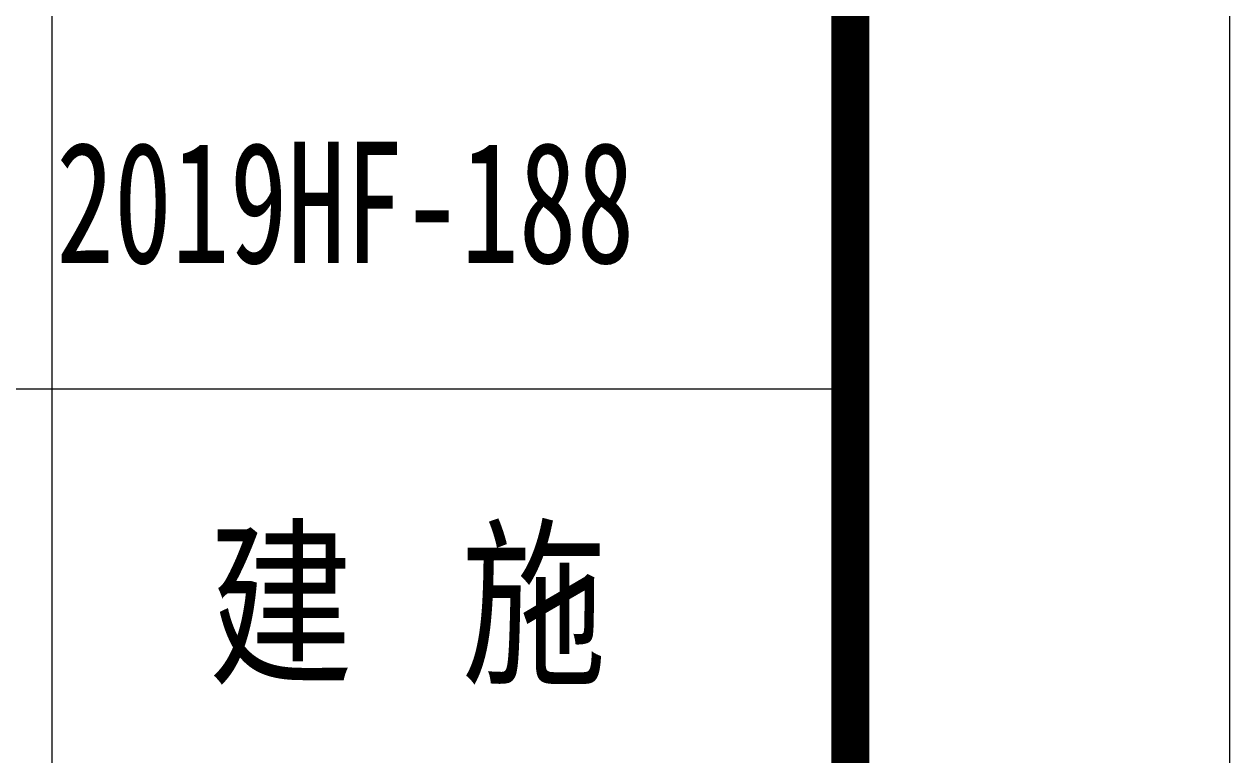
# Model space of a CAD drawing. Header units: inches. Extents: x -3733042 to -3450527, y 579159 to 997713.
# Drawn here: x -3481054 to -3477877, y 882949 to 884874 of the extents above; entities that cross this region are included whole.
import ezdxf

# ---------------------------------------------------------------- set-up
doc = ezdxf.new("R2010")
doc.units = ezdxf.units.IN
doc.header["$LTSCALE"] = 1000
doc.header["$MEASUREMENT"] = 0
doc.layers.get('0').update_dxf_attribs({"lineweight": 18})
doc.layers.add('PUB_TITLE', color=153, linetype='Continuous', lineweight=18)
doc.layers.add('图签文字', color=4, linetype='Continuous', lineweight=18)
doc.styles.add('-黑体', font='', dxfattribs={"width": 0.7})
doc.styles.add('建筑图签-黑', font='', dxfattribs={"width": 0.7})
doc.styles.get('-黑体').set_extended_font_data('微软雅黑')
doc.styles.get('建筑图签-黑').set_extended_font_data('黑体')

msp = doc.modelspace()

# ---------------------------------------------------------------- linework, layer by layer
at = {"layer": 'PUB_TITLE'}
for p, q in [((-3480981.5, 892696.7), (-3480981.5, 879912.6)), ((-3483086.3, 883912.6), (-3478876.8, 883912.6))]:
    msp.add_line(p, q, dxfattribs=at)
msp.add_lwpolyline([(-3561976.8, 878912.6), (-3477876.8, 878912.6), (-3477876.8, 938312.6), (-3561976.8, 938312.6)], close=True, dxfattribs=at)
msp.add_lwpolyline([(-3559476.8, 879912.6, 100, 100, 0), (-3478876.8, 879912.6, 100, 100, 0), (-3478876.8, 937312.6, 100, 100, 0), (-3559476.8, 937312.6, 100, 100, 0)], format="xyseb", close=True, dxfattribs=at)

# ---------------------------------------------------------------- texts
at = {"insert": (-3480568.4, 883133.4), "char_height": 350, "width": 1587.342, "attachment_point": 7, "style": '-黑体'}
msp.add_mtext('{\\W0.8;建   施}', dxfattribs=at)
at = {"layer": '图签文字', "color": 1, "style": '建筑图签-黑', "width": 0.7}
msp.add_text('2019HF-188', height=320, dxfattribs=at).set_placement((-3480969.7, 884244))

doc.saveas('drawing.dxf')
